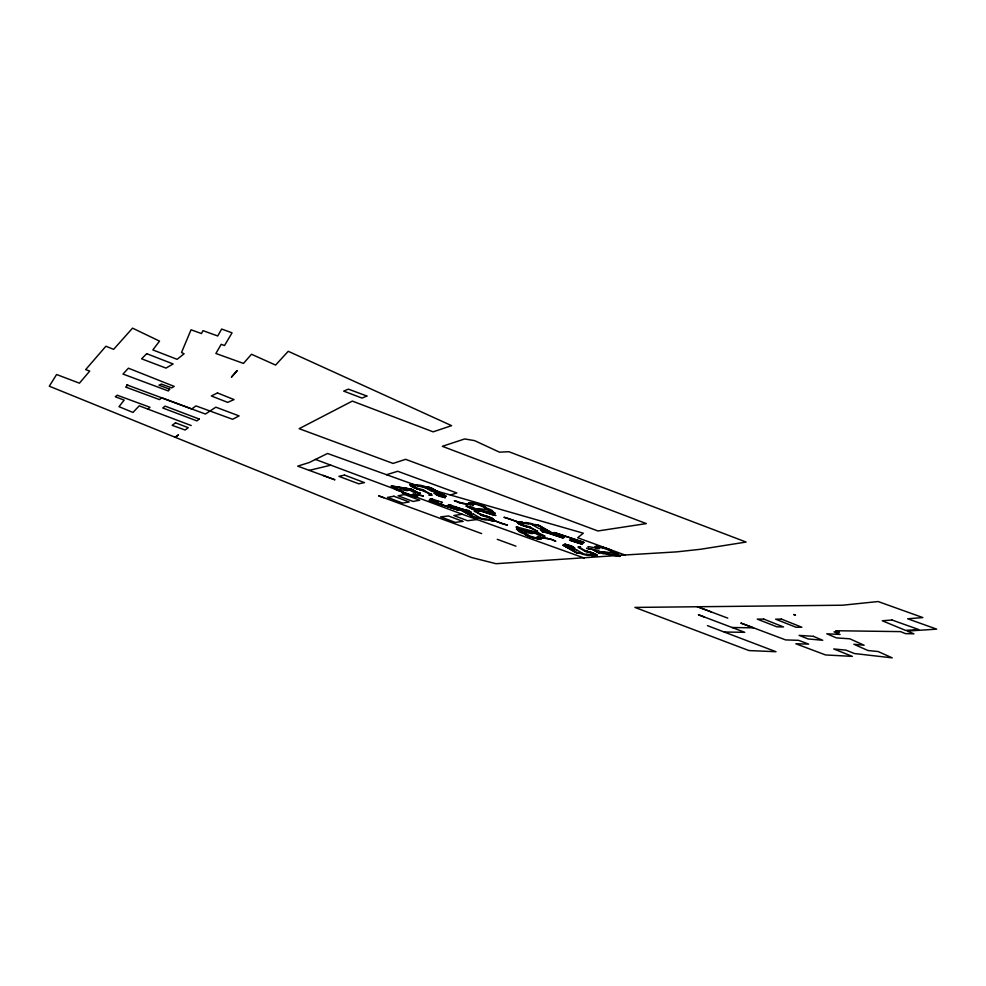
<?xml version="1.0" encoding="UTF-8"?>
<svg xmlns="http://www.w3.org/2000/svg" width="986" height="986" viewBox="0 0 986 986"><rect width="100%" height="100%" fill="white"/><g stroke="black" fill="none" stroke-linecap="round" stroke-linejoin="round"><path stroke-width="1.48" d="M430.956 498.669L442.344 502.429M429.674 500.617L431.03 499.113M430.044 500.715L431.572 499.015M432.287 499.249L430.796 500.9L440.101 503.957L441.543 503.415L440.767 504.24M432.509 499.347L431.794 500.136L437.118 501.886L437.846 501.098M437.476 502.983L439.349 503.599M441.654 502.318L442.418 502.503M447.114 506.323L457.147 509.54L458.81 507.95M448.815 504.598L448.001 505.424L449.468 504.894M451.65 507.716L452.426 506.952L457.726 508.69L456.925 509.454M457.8 509.824L459.513 508.184M458.133 509.959L459.772 508.505A19.547 3.414 17.3 0 0 461.547 508.702L463.063 509.207M460.228 508.419L448.95 504.598M458.773 510.218L459.649 509.417L473.502 517.108M147.789 409.079L149.995 407.28L117.211 395.201L115.325 396.779L124.162 400.119L118.998 406.676L132.95 412.431L139.236 405.838L191.235 425.545M578.301 541.129L580.964 541.93L578.314 541.203M434.37 501.615L431.769 500.851L434.382 501.664M553.922 532.551L552.727 533.278L539.391 525.563M552.431 534.129L555.266 532.982L553.984 532.539M555.328 533.007L551.642 534.289L562.994 537.999L564.362 537.284L562.513 537.715L553.208 534.659L555.537 533.216L565.705 536.495M555.747 533.315L554.625 534.005L559.949 535.755L561.096 535.065M559.925 536.766L562.377 537.037L561.81 537.382M572.114 538.59L570.869 539.305L572.743 538.874L582.097 541.943L579.583 543.323L569.514 540.082L580.84 543.878L580.286 543.557L582.886 542.14M574.086 541.499L575.269 540.833L580.569 542.583L579.374 543.237M583.268 542.238L580.964 543.496A18.87 3.266 16.6 0 1 581.457 543.865L582.134 544.013M583.971 542.473L582.11 544.001M322.964 475.4L334.969 479.8L297.723 466.144L309.259 462.508L327.549 453.474L413.454 484.397L583.293 533.204L577.66 537.752L624.927 554.995L676.655 551.877L700.528 549.276L746.106 542.053L508.899 451.724L499.458 452.167L474.562 440.619L464.677 438.955L442.32 446.313L646.348 523.591L597.923 530.973L405.628 459.316L393.044 463.432L299.152 428.676L352.335 401.092L433.137 431.843L451.6 425.656L288.245 351.299L275.575 365.066L251.504 354.257L243.468 363.415L215.872 353.481L221.209 344.336L224.525 345.544L232.055 332.824L221.653 329.041L217.721 335.98L202.98 330.643L201.477 333.551L191.037 329.792L181.523 352.495L184.111 353.777L177.098 359.323L152.855 349.919L159.535 341.131L132.543 328.141L113.636 349.352L105.896 346.246L85.671 369.602L89.714 371.093L79.435 383.172L56.596 374.52L49.3 386.204L471.505 557.509L496.007 563.709L624.927 554.995M450.417 495.009L456.814 492.951L397.728 471.271L386.537 474.71M309.247 470.371L330.766 465.182M393.315 487.318L391.208 486.172M454.497 500.703L454.373 500.703A20.077 3.5 17.3 0 1 458.921 502.589L459.821 502.835M463.013 503.513L470.445 504.659M493.099 512.042L495.046 513.09M584.415 558.088L462.163 514.211L453.831 515.518L467.549 520.731L477.027 519.536M494.467 513.114L474.525 510.008L468.128 506.422L472.54 507.112L478.925 510.711M469.496 502.613L468.621 502.971L469.2 503.945M416.795 496.624C421.305 495.477 406.096 492.1 423.24 495.921M540.106 537.296L547.476 538.418M469.509 502.613L470.273 502.589M618.518 555.266L620.379 556.363M416.782 496.624L413.516 496.315M458.059 509.972L429.736 500.703M458.65 510.23L457.689 509.922M418.2 492.766L420.418 493.173A4.979 0.863 17.4 0 0 418.84 493.025L419.37 493.431L410.299 488.846M724.217 632.026L744.775 632.322L698.371 614.734L704.337 616.99M732.056 627.503L753.501 627.835L740.806 623.041L785.632 639.914L798.574 640.321L808.656 644.105L795.862 643.772L825.541 654.938L852.372 656.38L833.712 648.961L845.963 650.119L854.381 653.533L892.219 657.859L878.169 651.536L867.988 650.526L853.876 644.252L864.13 645.238L849.809 638.805L836.461 637.893L826.761 633.788L840.06 634.429L834.02 631.829L839.259 632.272L835.746 630.732L900.588 631.619L905.37 633.604L913.911 633.825L907.219 631.065L936.7 629.154L907.65 618.777L922.859 617.581L878.144 601.546L842.414 605.219L634.91 607.413L748.966 650.563L775.994 651.721L707.418 625.642M470.273 502.589L472.898 502.885M431.782 495.12L431.905 495.12A20.077 3.5 17.3 0 0 429.366 495.206C427.012 494.491 432.595 495.28 430.537 494.467M467.007 506.126L467.031 506.126A5.041 0.887 17.2 0 1 466.193 506.114M492.618 520.768L495.502 521.113M579.053 547.082L580.791 547.144L580.076 546.897A19.893 3.439 16.6 0 1 578.264 546.823L578.264 546.823M618.382 555.266L619.381 556.227M494.861 513.373L482.376 511.389L495.687 515.431M579.041 547.082L580.138 548.031M492.618 520.768L488.39 519.795M493.012 512.042L494.491 513.04M552.333 534.129L552.357 534.129A19.375 3.352 16.6 0 0 550.422 533.907L549.88 533.746M485.654 507.346L484.003 507.063M401.943 491.903L401.635 492.31M619.935 556.474L598.835 552.789L591.896 549.177A4.93 0.85 16.4 0 1 588.457 548.598M538.997 538.985L541.474 538.824L540.587 537.53L551.519 539.428A19.893 3.439 16.6 0 0 555.845 541.215L550.644 539.182A4.918 0.85 16.7 0 1 548.475 538.701L547.427 538.368M391.405 485.938L411.396 489.142M597.836 546.38L595.051 546.564L595.827 547.822M462.644 503.267L454.583 500.641M612.121 550.977L608.732 550.2A5.669 0.986 16.3 0 0 601.226 547.723A5.669 0.986 16.3 0 0 599.426 548.635L596.592 548.154A9.145 1.59 16.3 0 1 599.488 546.688A9.145 1.59 16.3 0 1 611.591 550.681M538.985 538.985L531.59 537.296M597.849 546.38L599.525 546.614M393.439 487.306L391.836 486.184L410.977 489.155M402.806 492.433L402.054 492.31A8.664 1.491 17.5 0 0 413.38 496.131A8.664 1.491 17.5 0 0 415.685 494.701M415.747 494.578L423.364 495.946M518.5 527.547L516.011 527.017A18.722 3.254 16.9 0 0 518.057 527.313L537.74 532.625M551.31 533.82L548.906 533.401M551.322 533.82L552.271 533.562L547.44 532.76L548.056 532.97M526.586 534.93L525.821 534.806A8.517 1.454 16.8 0 0 536.828 538.504A8.517 1.454 16.8 0 0 539.921 537.395M445.832 496.537L436.465 495.083M462.742 503.267L469.817 504.388L469.2 503.957M516.689 528.952L528.94 530.973M416.08 485.346L410.003 484.619L413.565 487.417M420.43 486.455L417.288 485.975A7.543 1.343 17.5 0 1 416.93 485.482M442.677 494.467L433.889 493.111L437.217 494.96L445.992 496.328L430.463 487.75M588.469 546.589L596.296 548.056M417.596 492.753L413.319 492.076L406.626 488.403M475.215 510.243L481.538 511.253L493.382 515.111A18.722 3.254 16.9 0 1 495.527 515.407L495.699 515.431M464.579 509.848L459.969 509.109L464.073 509.54M474.303 511.414L474.981 511.561M462.865 511.056L471.518 512.449L468.35 510.674M523.776 522.802L521.804 522.099M523.147 522.827L523.874 522.876M528.126 523.911L524.872 523.393A7.42 1.306 16.8 0 1 524.651 523.061M484.151 518.685L487.269 519.191A7.235 1.245 17.1 0 1 487.528 519.536M475.042 517.625L477.409 517.847M475.289 517.675L477.434 517.946M549.646 531.664L540.562 530.172L543.557 531.91M532.391 531.664L538.344 535.065L542.793 535.805L536.852 532.403L516.947 529.174L518.759 530.32L516.393 529.223M588.395 548.721L586.571 548.265L587.2 548.512M593.178 549.473L597.775 550.25L603.42 553.565M572.114 546.466L573.445 546.848L563.696 545.357M578.425 547.538L578.831 547.612M431.202 494.257L430.623 494.122M566.137 546.823L575.06 548.339L572.2 546.688L563.265 545.184L576.576 552.69M586.744 554.218L589.961 554.773A7.136 1.208 16.5 0 1 590.096 554.982M579.694 553.269L576.711 552.727M577.451 553.035L579.756 553.368M590.971 555.352L592.906 555.993M474.796 510.008L466.366 505.744L467.044 506.126M475.116 510.218L474.463 509.935M521.68 522.075L516.8 521.582M472.91 502.885L473.958 503.094M599.537 546.626L600.61 546.823M588.1 548.512L592.487 549.424L598.145 552.641M592.956 556.005L597.183 556.301L596.875 555.007M413.504 496.315L411.396 495.859M429.748 487.404L426.864 486.961L431.141 487.86M537.087 531.047L537.703 531.158L536.815 530.986M423.721 490.473L424.473 490.72M599.278 552.973L598.724 552.838M577.328 553.01L576.711 552.863M530.382 527.522L531.121 527.769M600.622 546.823L603.222 547.452M473.983 503.094L476.275 503.649M584.944 550.94L585.055 550.964A8.517 1.442 16.4 0 1 595.975 554.711A8.517 1.442 16.4 0 1 592.882 555.845L592.327 555.525M529.593 527.51L535.435 530.48M430.66 493.986L431.19 494.085M538.06 525.094L534.942 524.564L538.11 525.107M529.581 527.51L527.288 526.943M415.328 485.371L416.191 485.432M586.436 551.112L580.236 548.093M586.448 551.125L588.741 551.716M536.951 531.023L529.383 526.684A5.682 0.998 16.8 0 1 521.828 524.207A5.682 0.998 16.8 0 1 523.27 523.184L521.384 522.112A9.157 1.602 16.8 0 0 519.067 523.751L519.721 524.207M411.384 495.847L408.512 495.046M483.67 515.382L476.238 512.03M457.849 510.095L429.083 500.568L430.414 498.706A19.042 3.328 17.3 0 0 430.981 499.052M421.293 490.079L429.428 493.69M483.682 515.395L486.603 516.22M421.281 490.079L420.406 489.845M566.408 544.703L571.473 546.355L563.018 545.209M566.408 544.703L565.644 544.506M444.082 497.252L438.03 495.317M444.094 497.252L445.327 497.745A20.077 3.5 17.3 0 0 440.15 496.426L439.312 496.106A5.053 0.887 17.4 0 0 437.525 495.268L437.414 495.231M489.364 519.832L488.304 519.708M476.595 503.723L481.353 505.263M504.166 517.342L504.191 517.354A18.722 3.254 16.9 0 1 517.071 521.877L518.956 523.812M603.543 547.526L607.08 548.623M527.276 526.943L524.33 526.056M507.494 525.094L507.519 525.107A18.722 3.254 16.9 0 1 494.836 520.67L492.31 518.451M565.644 544.506L564.51 544.075A19.893 3.439 16.6 0 0 569.588 545.369L570.376 545.665A4.905 0.838 16.5 0 0 572.04 546.429L572.065 546.441M420.393 489.832L416.819 488.711M507.1 525.119L501.714 523.455M588.765 551.716L591.058 552.431M474.5 517.477L459.686 509.294L469.533 510.81L463.95 509.639M592.13 555.438L590.91 555.254M408.487 495.046L406.195 494.282M486.616 516.22L488.341 516.8M543.606 535.792L542.978 535.583M531.577 537.296L530.185 536.828M555.438 532.834L583.983 542.374M555.291 532.921L582.788 542.053M549.14 533.34L542.312 531.75L552.628 533.401L538.652 525.415L539.28 525.513M524.318 526.043L521.582 525.033M537.111 532.539L544.482 536.446L543.865 536.088A4.918 0.85 16.7 0 1 544.728 536.113M591.07 552.443L592.438 552.912M501.701 523.455L495.502 521.113M607.093 548.635L611.394 550.447M488.353 516.812L489.968 517.416M529.889 536.729L527.596 535.842M515.949 546.182L497.277 539.33M416.807 488.711L415.118 488.07M462.163 514.211L315.495 459.451M406.183 494.269L403.557 493.234M481.636 533.599L378.612 495.81L383.739 497.696M592.45 552.924L593.215 553.208M711.362 611.973L697.102 606.6L727.779 618.148M481.365 505.263L483.214 506.015M475.881 511.87L482.585 515.9A5.596 0.961 17.1 0 1 490.067 518.353A5.596 0.961 17.1 0 1 488.81 519.388L490.695 520.448A9.01 1.553 17.1 0 0 492.729 518.784A9.01 1.553 17.1 0 0 480.675 514.828M489.98 517.416L490.732 517.724M415.106 488.07L413.824 487.528M593.486 553.319L595.063 553.996M521.569 525.033L519.733 524.207M516.023 521.249L504.191 517.268M466.218 506.212L473.194 509.577M544.777 536.051L538.146 532.822M516.035 521.261L516.787 521.582M490.745 517.724L491.435 518.032M428.035 487.614L428.047 487.626A7.543 1.343 17.5 0 0 416.992 485.248M483.226 506.015L485.531 507.161M403.545 493.234L402.645 492.815M491.447 518.044L492.088 518.34M575.725 552.505L563.092 545.246M431.178 487.885L446.251 496.315M526.684 535.447L525.895 535.065M595.076 554.009L595.84 554.379M402.633 492.815L401.647 492.31M412.062 489.413L418.175 492.766M525.883 535.053L525.07 534.597L526.709 534.819M595.84 554.391L596.752 554.921M611.394 550.447L612.195 550.903M397.222 488.871L394.807 487.565A7.321 1.269 17.6 0 0 393.858 487.737M402.041 491.854L402.843 492.297M431.905 495.034L431.671 494.91A5.053 0.887 17.4 0 1 430.746 494.208L422.513 489.561A5.78 1.023 17.5 0 1 414.786 487.01A5.78 1.023 17.5 0 1 415.759 485.802L413.676 484.656A9.305 1.652 17.5 0 0 412.123 486.603A8.911 1.578 17.5 0 0 423.66 490.449M588.654 546.897L588.026 546.786M611.098 550.804L611.677 551.149L610.42 550.669M614.919 553.787L616.928 554.982M463.013 503.612L462.114 503.341A5.041 0.887 17.2 0 0 459.784 502.823M618.456 554.773A7.358 1.282 16.3 0 1 616.94 554.982M618.53 554.502A7.358 1.282 16.3 0 0 610.051 550.891L612.059 552.086A3.759 0.653 16.3 0 1 614.907 553.343M590.01 555.278A7.136 1.208 16.5 0 1 579.041 552.912M586.448 554.317A3.648 0.616 16.5 0 1 582.221 553.442M584.23 550.73A8.886 1.504 16.4 0 1 596.012 554.6A8.886 1.504 16.4 0 1 593.276 555.981L591.563 554.995A5.522 0.937 16.4 0 0 593.264 554.132A5.522 0.937 16.4 0 0 585.955 551.741L579.102 547.686A4.905 0.838 16.5 0 0 578.326 547.008M518.377 530.936A7.198 1.232 16.8 0 0 526.968 534.585L524.86 533.389A3.685 0.629 16.8 0 1 521.927 532.095M518.463 530.641A7.198 1.232 16.8 0 1 519.684 530.456M524.725 522.79A7.42 1.306 16.8 0 1 535.99 525.181L532.736 524.663A3.796 0.666 16.8 0 0 528.422 523.8M531.232 527.756A9.157 1.602 16.8 0 1 519.067 523.751M393.759 488.008A7.321 1.269 17.6 0 0 402.991 492.026L400.612 490.72A3.747 0.653 17.6 0 1 397.358 489.266M420.751 486.295A3.858 0.69 17.5 0 1 424.88 487.146M424.572 490.695A9.305 1.652 17.5 0 1 412.123 486.603A8.911 1.578 17.5 0 1 414.095 484.804M492.79 511.549A7.469 1.319 17.1 0 1 491.583 511.771M492.877 511.303A7.469 1.319 17.1 0 0 483.769 507.334L486.049 508.628A3.821 0.678 17.1 0 1 489.216 510.07M487.441 519.807A7.235 1.245 17.1 0 1 476.694 517.465M483.818 518.809A3.697 0.641 17.1 0 1 479.775 517.97M481.575 515.062A8.64 1.491 17.1 0 1 492.729 518.895A8.64 1.491 17.1 0 1 490.301 520.3M596.518 547.97A8.763 1.528 16.3 0 1 600.154 546.885A8.763 1.528 16.3 0 1 611.394 550.693M530.32 527.51A8.775 1.541 16.8 0 1 519.08 523.628A8.775 1.541 16.8 0 1 521.804 522.26M470.495 504.524A8.886 1.578 17.1 0 1 473.305 503.131A8.886 1.578 17.1 0 1 484.902 507.05M467.684 512.313L470.421 513.164L467.697 512.301M476.719 508.825L479.504 509.688L476.731 508.813M541.906 529.507L544.691 530.345L541.906 529.507M406.331 489.475L409.091 490.362L406.331 489.475M434.9 492.273L437.71 493.173L434.974 492.248M601.707 551.877L604.455 552.702L601.731 551.864M169.666 389.174L168.323 390.961L122.991 374.064L128.414 368.197L174.177 386.389L171.786 387.892L161.396 384.096L158.992 385.193L169.666 389.174M236.048 371.858L231.402 377.182L237.256 370.502L236.048 371.858M146.704 353.691L141.59 358.818L166.005 368.098L173.092 363.957L146.704 353.691M450.22 505.239L452.106 505.855L450.22 505.239M531.651 532.563L534.35 533.426L531.725 532.539M178.392 434.937L175.237 437.192L178.392 434.937M127.675 385.181L125.666 387.067L159.522 399.613L161.704 397.814L205.433 414.046L215.848 407.169L239.068 415.919L232.634 419.284L195.98 405.899L191.715 408.956L126.713 384.823L127.675 385.181M554.329 534.634L556.954 535.472L554.366 534.622M199.221 419.05L196.929 420.899L162.752 407.982L165.118 406.121L199.221 419.05M570.98 548.08L573.642 548.906L570.98 548.08M175.496 422.821L172.143 425.336L185.109 430.007L188.277 427.702L175.496 422.821M455.224 507.137L457.8 508.012L455.31 507.124M573.458 539.219L572.866 539.552L575.343 539.835L573.458 539.219M217.475 392.946L211.337 395.965L227.667 402.374L234.027 399.589L217.475 392.946M366.854 396.027L362.035 398.085L343.695 391.122L348.366 389.137L366.854 396.027M344.496 475.067L338.925 476.337L358.756 483.818L364.487 482.622L344.496 475.067M404.519 494.528L398.097 495.81L413.146 501.455L419.703 500.235L404.519 494.528M393.919 496.241L387.486 497.4L402.633 503.082L409.19 501.985L393.919 496.241M462.816 521.397L455.224 522.395L440.656 516.886L448.507 515.949L462.816 521.397M891.985 620.009L882.26 620.761L905.592 630.399L918.693 629.536L891.985 620.009M467.512 506.385L467.512 506.385M781.417 619.085L775.637 619.183L795.912 627.219L801.877 627.244L781.417 619.085M763.78 619.109L757.248 619.109L776.857 626.813L783.513 626.96L763.78 619.109M813.351 636.327L799.091 635.366L808.15 638.953L822.731 640.271L813.351 636.327M430.401 488.045L424.276 487.109L431.757 491.287L437.87 492.224L430.401 488.045M402.732 488.132L393.328 486.677L397.999 489.216L407.391 490.683L402.732 488.132M404.482 492.753L401.918 492.347A9.047 1.565 17.5 0 0 414.034 496.315A9.047 1.565 17.5 0 0 415.5 494.479L412.912 494.072A5.62 0.974 17.5 0 1 412 495.219A5.62 0.974 17.5 0 1 404.482 492.753M473.366 505.177L470.642 504.746A9.281 1.652 17.1 0 1 472.639 502.934A9.281 1.652 17.1 0 1 485.063 507.026L482.314 506.594A5.756 1.023 17.1 0 0 474.611 504.056A5.756 1.023 17.1 0 0 473.366 505.177M488.538 510.119L478.629 508.554L483.054 511.044L492.938 512.634L488.538 510.119M473.44 514.137L467.45 513.176L474.389 517.034L480.379 518.007L473.44 514.137M538.418 525.637L532.083 524.614L538.837 528.508L545.159 529.544L538.418 525.637M528.2 531.269L518.402 529.655L522.555 532.009L532.341 533.636L528.2 531.269M528.336 535.275L525.661 534.831A8.886 1.516 16.8 0 0 537.469 538.701A8.886 1.516 16.8 0 0 539.81 537.197L537.124 536.741A5.522 0.937 16.8 0 1 535.669 537.678A5.522 0.937 16.8 0 1 528.336 535.275M614.216 553.454L603.913 551.716L607.82 554.021L618.111 555.771L614.216 553.454M576.6 549.892L570.413 548.832L576.699 552.443L582.874 553.503L576.6 549.892M794.383 614.771L793.779 614.512L795.505 615.227L794.383 614.771"/></g></svg>
